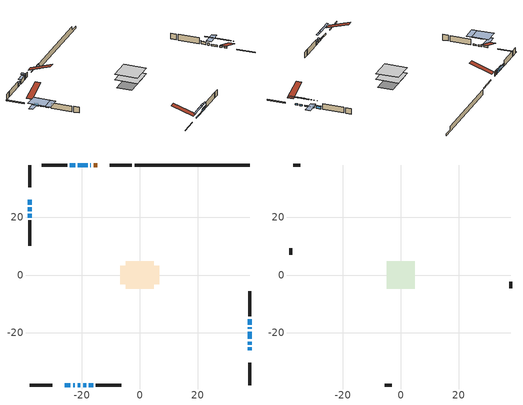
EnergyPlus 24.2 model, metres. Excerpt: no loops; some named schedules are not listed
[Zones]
conditioned space
 floor adiabatic (AdiabaticFloorConstruction): -4.81,-4.81 -4.81,4.81 4.81,4.81 4.81,-4.81 z0.46
 floor foundation (Slab1 construction): -6.82,-3.12 -6.82,3.12 6.82,3.12 6.82,-3.12 z-1.87
 wall outside (RimJoist1 construction): -2.68,38 -10.4,38 / -38,-38 -30.27,-38 / -38,38 -38,30.27 / 38,-38 38,-30.27 z0.46:0.76
 wall outside (AdiabaticWallConstruction 1): -14.73,38 -15.92,38 z0.46:2.49
 wall outside (AdiabaticWallConstruction): -16.84,38 -17.05,38 z0.46:2.11; -38,25.94 -38,24.34 / 38,-17.12 38,-15.21 z0.46:1.58; -25.94,-38 -23.96,-38 / -23.03,-38 -22.4,-38 / -21.47,-38 -20.48,-38 / 38,-25.95 38,-24.95 / 38,-24.03 38,-23.03 / 38,-22.1 38,-19.56 z0.46:1.02; -38,23.42 -38,22.07 z0.46:1.07; 38,-18.63 38,-18.05 z0.46:1.4; -38,21.14 -38,19.84 z0.46:0.97; -19.55,-38 -18.56,-38 z0.46:1.53; -17.63,-38 -16.05,-38 / -22.26,38 -24.14,38 z0.46:1.55; -17.98,38 -21.33,38 z0.46:2.14
 wall outside (Wall1 construction): -25.07,38 -33.82,38 / -15.12,-38 -6.38,-38 / -38,18.91 -38,10.16 / 38,-14.28 38,-5.54 z0.46:2.9
 wall foundation (FoundationWall1 construction): -1.75,38,-1.87 -1.75,38,0.46 34.02,38,0.46 34.02,38,-1.05 38,38,-1.05 38,38,-1.87
 window (WindowConstruction 6): -16.84,38 -17.05,38 z0.46:2.11
 window (WindowConstruction 5): -38,25.94 -38,24.34 z0.46:1.58
 window (WindowConstruction 8): -25.94,-38 -23.96,-38 z0.46:1.02
 window (WindowConstruction 9): -23.03,-38 -22.4,-38 z0.46:1.02
 window (WindowConstruction 10): -21.47,-38 -20.48,-38 z0.46:1.02
 window (WindowConstruction 11): 38,-25.94 38,-24.95 z0.46:1.02
 window (WindowConstruction 12): 38,-24.02 38,-23.03 z0.46:1.02
 window (WindowConstruction 13): 38,-22.1 38,-19.56 z0.46:1.02
 window (WindowConstruction 14): -38,23.41 -38,22.07 z0.46:1.07
 window (WindowConstruction 7): 38,-18.63 38,-18.05 z0.46:1.4
 window (WindowConstruction 15): -38,21.14 -38,19.84 z0.46:0.97
 window (WindowConstruction): -19.55,-38 -18.56,-38 z0.46:1.53
 window (WindowConstruction 1): -17.63,-38 -16.05,-38 z0.46:1.55
 window (WindowConstruction 2): -17.98,38 -21.33,38 z0.46:2.14
 window (WindowConstruction 3): -22.26,38 -24.14,38 z0.46:1.55
 window (WindowConstruction 4): 38,-17.12 38,-15.21 z0.46:1.58
 door (Door): -14.73,38 -15.91,38 z0.46:2.49
 ceiling adiabatic (AdiabaticFloorConstruction): 4.81,-4.81 4.81,4.81 -4.81,4.81 -4.81,-4.81 z0.46
attic - vented
 floor to conditioned space (Floor1 construction Reversed): -4.81,-4.81 -4.81,4.81 4.81,4.81 4.81,-4.81 z2.9
 wall outside (Wall2 construction): -34.75,38 -37.07,38 / -5.45,-38 -3.13,-38 / -38,9.24 -38,6.92 / 38,-4.61 38,-2.29 z0.46:2.9
 roof outside (Roof1 construction): -13.8,38,2.9 -13.8,28.63,6.02 -11.33,28.63,6.02 -11.33,38,2.9; -26.87,-38,2.9 -26.87,-28.63,6.02 -29.34,-28.63,6.02 -29.34,-38,2.9; -38,26.87,2.9 -28.63,26.87,6.02 -28.63,29.34,6.02 -38,29.34,2.9; 38,-26.87,2.9 28.63,-26.87,6.02 28.63,-29.34,6.02 38,-29.34,2.9
shading: -17.51,38 -16.38,38 -16.38,39.68 -17.51,39.68 z2.57; -38,24.19 -38,26.09 -44.1,26.09 -44.1,24.19 z1.73; -21.06,-38 -28.84,-38 -28.84,-38.61 -21.06,-38.61 z3.92; -19.5,-38 -25.93,-38 -25.93,-38.61 -19.5,-38.61 z3.92; -17.58,-38 -24.37,-38 -24.37,-38.61 -17.58,-38.61 z3.92; 38,-22.05 38,-28.84 38.3,-28.84 38.3,-22.05 z3.92; 38,-20.13 38,-26.92 38.3,-26.92 38.3,-20.13 z3.92; 38,-16.66 38,-25 38.3,-25 38.3,-16.66 z3.92; -38,19.17 -38,26.31 -44.1,26.31 -44.1,19.17 z3.97; 38,-17.29 38,-19.39 44.1,-19.39 44.1,-17.29 z2.16; -38,16.94 -38,24.04 -44.1,24.04 -44.1,16.94 z3.87; -18.41,-38 -19.7,-38 -19.7,-38.61 -18.41,-38.61 z1.68; -15.9,-38 -17.78,-38 -17.78,-38.61 -15.9,-38.61 z1.7; -21.48,38 -17.83,38 -17.83,39.22 -21.48,39.22 z2.29; -24.29,38 -22.11,38 -22.11,38.61 -24.29,38.61 z1.7; 38,-15.06 38,-17.27 38.3,-17.27 38.3,-15.06 z1.73
[Building]
Building 1: Terrain=Suburbs
[Site:Location]
Edmonton Intl AP_AB: Latitude {deg}=53.31; Longitude {deg}=-113.58; Time Zone {hr}=-7; Elevation {m}=723; Keep Site Location Information=Yes
[Site:GroundTemperature:Shallow]
-1.56185, -3.61833, -3.78302, -2.80711, 1.11059, 5.01004, 8.39065, 10.5322, 10.7141, 8.97234, 5.67794, 1.89811
[Site:WaterMainsTemperature]
Calculation Method=Schedule; Temperature Schedule=mains temperature schedule
[Material] Roughness=Rough; Thermal Absorptance=0.9
Name | Thickness {m} | Conductivity {W/m-K} | Density {kg/m3} | Specific Heat {J/kg-K} | Solar Absorptance | Visible Absorptance
asphalt or fiberglass shingles | 0.00635 | 0.162714 | 1121.4 | 1465.45 | 0.4 | 0.4
ceiling loosefill ins | 0.169333 | 0.0480833 | 16.02 | 1046.75 | 0.7 | 0.7
ceiling stud and cavity | 0.1397 | 0.101845 | 65.682 | 1177.47 | 0.7 | 0.7
concrete 4.0 in. | 0.1016 | 1.803125 | 2242.8 | 837.4 | 0.7 | 0.7
concrete 8.0 in. | 0.2032 | 1.803125 | 2242.8 | 837.4 | 0.7 | 0.7
door material | 0.04445 | 0.053851 | 512.64 | 1214.23 | 0.7 | 0.7
exterior vertical ins | 0.0156385 | 0.029427 | 32.04 | 1214.23 | 0.7 | 0.7
floor covering | 0.0127 | 0.0433444 | 54.468 | 1339.84 | 0.6 | 0.6
floor rigid ins; wall rigid ins | 0.512978 | 0.029427 | 32.04 | 1214.23 | 0.7 | 0.7
floor stud and cavity | 0.1397 | 1.75129 | 37.0049 | 1207.88 | 0.7 | 0.7
furniture material conditioned space 1 | 0.1524 | 0.115458 | 640.8 | 1214.23 | 0.6 | 0.6
gypsum board | 0.0127 | 0.160291 | 801 | 837.4 | 0.6 | 0.6
gypsum board 1 | 0.0127 | 0.160291 | 801 | 837.4 | 0.7 | 0.7
osb sheathing 0.5 in. | 0.0127 | 0.115458 | 512.64 | 1214.23 | 0.7 | 0.7
osb sheathing 0.75 in. | 0.01905 | 0.115458 | 512.64 | 1214.23 | 0.7 | 0.7
osb sheathing 2.0 in. | 0.0508 | 0.115458 | 512.64 | 1214.23 | 0.7 | 0.7
rim joist stud and cavity | 0.0508 | 0.0312034 | 125.044 | 1163.47 | 0.6 | 0.6
wall stud and cavity | 0.1397 | 0.111587 | 139.0536 | 1170.24 | 0.7 | 0.7
wall stud and cavity 1 | 0.0889 | 6.1454 | 50.32683 | 1063.81 | 0.6 | 0.6
wall stud and cavity 2 | 0.0889 | 0.380278 | 52.3479 | 1209.89 | 0.7 | 0.7
wall stud and cavity 3 | 0.0889 | 0.391764 | 83.0341 | 1211.67 | 0.7 | 0.7
wood siding | 0.0254 | 0.102417 | 544.68 | 1172.36 | 0.4 | 0.4
wood siding 1 | 0.00254 | 0.102417 | 544.68 | 1172.36 | 0.4 | 0.4
wood siding 2; wood siding 3; wood siding 4 | 0.0254 | 0.102417 | 544.68 | 1172.36 | 0.7 | 0.7
[WindowMaterial:SimpleGlazingSystem]
Name | U-Factor {W/m2-K} | Solar Heat Gain Coefficient
WindowMaterial | 4.71899 | 0.65
WindowMaterial 1 | 4.301085 | 0.68
WindowMaterial 10 | 1.93449 | 0.33
WindowMaterial 11 | 1.96572 | 0.32
WindowMaterial 12 | 1.93279 | 0.34
WindowMaterial 13 | 1.990139 | 0.32
WindowMaterial 2 | 3.05249 | 0.67
WindowMaterial 3 | 4.181847 | 0.68
WindowMaterial 4 | 4.158 | 0.68
WindowMaterial 5 | 4.275534 | 0.68
WindowMaterial 6 | 2.02818 | 0.3
WindowMaterial 7 | 1.72838 | 0.4
WindowMaterial 8 | 2.012851 | 0.31
WindowMaterial 9 | 2.01058 | 0.3
[Construction]
AdiabaticFloorConstruction: floor stud and cavity, floor rigid ins, osb sheathing 0.75 in., floor covering
AdiabaticWallConstruction: wood siding 3, wall rigid ins, wall stud and cavity 2, gypsum board
AdiabaticWallConstruction 1: wood siding 4, wall rigid ins, wall stud and cavity 2, gypsum board
Door: door material
Floor1 construction Reversed: gypsum board, ceiling stud and cavity, ceiling loosefill ins
FoundationWall1 construction: concrete 8.0 in., gypsum board 1
furniture construction conditioned space 1: furniture material conditioned space 1
PartitionWallConstruction: gypsum board, wall stud and cavity 3, gypsum board
RimJoist1 construction: wood siding 2, osb sheathing 2.0 in., rim joist stud and cavity
Roof1 construction: asphalt or fiberglass shingles
Slab1 construction: concrete 4.0 in.
Wall1 construction: wood siding, osb sheathing 0.5 in., wall stud and cavity, gypsum board
Wall2 construction: wood siding 1, wall stud and cavity 1
WindowConstruction: WindowMaterial
WindowConstruction 1: WindowMaterial 1
WindowConstruction 10; WindowConstruction 12: WindowMaterial 10
WindowConstruction 11; WindowConstruction 8: WindowMaterial 8
WindowConstruction 13: WindowMaterial 11
WindowConstruction 14: WindowMaterial 12
WindowConstruction 15: WindowMaterial 13
WindowConstruction 2: WindowMaterial 2
WindowConstruction 3: WindowMaterial 3
WindowConstruction 4: WindowMaterial 4
WindowConstruction 5: WindowMaterial 5
WindowConstruction 6: WindowMaterial 6
WindowConstruction 7: WindowMaterial 7
WindowConstruction 9: WindowMaterial 9
[Zone] Multiplier=1; Part of Total Floor Area=Yes
Name | Volume {m3}
attic - vented | 46.8956
conditioned space | 450.5
[Space]
Name | Zone | Volume {m3}
attic - vented 1 | attic - vented | 46.8956
conditioned space 1 | conditioned space | 450.5
[ZoneInfiltration:EffectiveLeakageArea]
infil attic - vented 1: Zone or Space=attic - vented 1; Schedule=Always On Discrete; Effective Air Leakage Area {cm2}=3217.74; Stack Coefficient=0.000386711; Wind Coefficient=1.32866e-05
[ZoneMixing]
whole house fan mix: Zone or Space=attic - vented; Schedule=Always On Continuous; Design Flow Rate Calculation Method=Flow/Zone; Design Flow Rate {m3/s}=0; Source Zone or Space=conditioned space
[SurfaceProperty:ExposedFoundationPerimeter]
Slab1: Exposed Perimeter Calculation Method=TotalExposedPerimeter; Total Exposed Perimeter {m}=39.746
[InternalMass] Zone or ZoneList=conditioned space; Space or SpaceList=conditioned space 1
Name | Construction | Surface Area {m2}
furniture mass conditioned space 1 | furniture construction conditioned space 1 | 71.04
partition wall mass | PartitionWallConstruction | 177.6
[Lights]
interior lighting: Zone or ZoneList or Space or SpaceList=conditioned space 1; Schedule=interior lighting schedule; Design Level Calculation Method=LightingLevel; Lighting Level {W}=343.2; Return Air Fraction=0; Fraction Radiant=0.6; Fraction Visible=0.2; Fraction Replaceable=1
[People]
occupants: Zone or ZoneList or Space or SpaceList=conditioned space 1; Number of People Schedule=occupants schedule; Number of People Calculation Method=People; Number of People=3; Fraction Radiant=0.314171; Sensible Heat Fraction=0.56303; Activity Level Schedule=occupants activity schedule; Carbon Dioxide Generation Rate {m3/s-W}=0; Enable ASHRAE 55 Comfort Warnings=No; Mean Radiant Temperature Calculation Type=EnclosureAveraged
[ElectricEquipment] Zone or ZoneList or Space or SpaceList=conditioned space 1; Design Level Calculation Method=EquipmentLevel
Name | Schedule | Design Level {W} | Fraction Latent | Fraction Radiant | Fraction Lost
clothes dryer | clothes dryer schedule | 140.772 | 0.015 | 0.081 | 0.85
clothes washer | clothes washer schedule | 32.1985 | 0.03 | 0.162 | 0.7
cooking range | cooking range schedule | 215.147 | 0.08 | 0.432 | 0.2
dishwasher | dishwasher schedule | 66.8632 | 0.3 | 0.18 | 0.4
fridge | fridge schedule | 72.9452 | 0 | 0.6 | 0
mech vent house fan | mech vent house fan schedule | 0 | 0 | 0 | 1
mech vent house fan cfis | mech vent house fan cfis schedule | 0 | 0 | 0 | 0
misc plug loads | misc plug loads schedule | 494.7 | 0.045 | 0.513 | 0.1
whole house fan | Always On Discrete | 0 | 0 | 0 | 1
[OtherEquipment] Zone or ZoneList or Space or SpaceList=conditioned space 1; Design Level Calculation Method=EquipmentLevel
Name | Fuel Type | Schedule | Design Level {W} | Fraction Latent | Fraction Radiant | Fraction Lost
clothes dryer 1 | Electricity | clothes dryer schedule | 0 | 0.015 | 0.081 | 0.85
cooking range 1 | Electricity | cooking range schedule | 0 | 0.08 | 0.432 | 0.2
general water use latent | None | general water use schedule | 62.594 | 1 | 0 | 0
general water use sensible | None | general water use schedule | -61.6891 | 0 | 0.6 | 0
mech vent house fan latent load | None | Always On Discrete | 0 | 1 | 0 | 0
mech vent house fan sensible load | None | Always On Discrete | 0 | 0 | 0 | 0
water heater energy adjustment1 | NaturalGas | Always On Discrete | 0.01 | 0 | 0 | 1
[ZoneInfiltration:DesignFlowRate] Zone or ZoneList or Space or SpaceList=conditioned space 1; Schedule=Always On Discrete; Design Flow Rate Calculation Method=Flow/Zone; Design Flow Rate {m3/s}=0
infil flow; natural vent flow; whole house fan flow
[Foundation:Kiva]
Foundation Kiva 1: Initial Indoor Air Temperature {C}=18; Wall Height Above Grade {m}=0.460004; Wall Depth Below Slab {m}=0.2032; Custom Block Material Name 1=exterior vertical ins; Custom Block Depth 1 {m}=2.33001; Custom Block X Position 1 {m}=0.2159; Custom Block Z Position 1 {m}=0
[Foundation:Kiva:Settings]
Soil Conductivity {W/m-K}=0.849921; Soil Density {kg/m3}=1842.3; Soil Specific Heat {J/kg-K}=418.7; Ground Solar Absorptivity=0.9; Ground Thermal Absorptivity=0.9; Ground Surface Roughness {m}=0.03; Far-Field Width {m}=40; Deep-Ground Boundary Condition=ZeroFlux; Deep-Ground Depth {m}=40; Minimum Cell Dimension {m}=0.2; Maximum Cell Growth Coefficient=3; Simulation Timestep=Timestep
[Exterior:Lights]
exterior lighting: Schedule=exterior lighting schedule; Design Level {W}=75.6
[Schedule:Constant]
Name | Hourly Value
Always On Continuous; mech vent house fan schedule; mech vent house fan cfis schedule; Always On Discrete | 1
occupants activity schedule | 117.228
fridge schedule | 0
[Schedule:Day:Interval]
interior lighting schedule day: No, 01:00, 0.108182, 04:00, 0.0901515, 05:00, 0.0991667, 06:00, 0.162273, 07:00, 0.270455, 08:00, 0.342576, 10:00, 0.369621, 11:00, 0.351591, 12:00, 0.333561, 13:00, 0.324545, 14:00, 0.31553, 15:00, 0.333561, 16:00, 0.369621, 17:00, 0.450758, 18:00, 0.585985, 19:00, 0.775303, 20:00, 0.955606, 21:00, 0.991667, 22:00, 0.712197, 23:00, 0.360606, 24:00, 0.162273
interior lighting schedule default day: No, 24:00, 0
[Schedule:Week:Daily]
interior lighting schedule Week Rule - Jan1-Jan27: interior lighting schedule day, interior lighting schedule day, interior lighting schedule day, interior lighting schedule day, interior lighting schedule day, interior lighting schedule day, interior lighting schedule day, interior lighting schedule default day, interior lighting schedule default day, interior lighting schedule default day, interior lighting schedule default day, interior lighting schedule default day
interior lighting schedule Week Rule - Jan28-Feb3: interior lighting schedule day, interior lighting schedule day, interior lighting schedule day, interior lighting schedule day, interior lighting schedule day 1, interior lighting schedule day 1, interior lighting schedule day 1, interior lighting schedule default day, interior lighting schedule default day, interior lighting schedule default day, interior lighting schedule default day, interior lighting schedule default day
interior lighting schedule Week Rule - Feb4-Feb24: interior lighting schedule day 1, interior lighting schedule day 1, interior lighting schedule day 1, interior lighting schedule day 1, interior lighting schedule day 1, interior lighting schedule day 1, interior lighting schedule day 1, interior lighting schedule default day, interior lighting schedule default day, interior lighting schedule default day, interior lighting schedule default day, interior lighting schedule default day
interior lighting schedule Week Rule - Feb25-Mar3: interior lighting schedule day 1, interior lighting schedule day 1, interior lighting schedule day 1, interior lighting schedule day 1, interior lighting schedule day 2, interior lighting schedule day 2, interior lighting schedule day 2, interior lighting schedule default day, interior lighting schedule default day, interior lighting schedule default day, interior lighting schedule default day, interior lighting schedule default day
interior lighting schedule Week Rule - Mar4-Mar31: interior lighting schedule day 2, interior lighting schedule day 2, interior lighting schedule day 2, interior lighting schedule day 2, interior lighting schedule day 2, interior lighting schedule day 2, interior lighting schedule day 2, interior lighting schedule default day, interior lighting schedule default day, interior lighting schedule default day, interior lighting schedule default day, interior lighting schedule default day
interior lighting schedule Week Rule - Apr1-Apr28: interior lighting schedule day 3, interior lighting schedule day 3, interior lighting schedule day 3, interior lighting schedule day 3, interior lighting schedule day 3, interior lighting schedule day 3, interior lighting schedule day 3, interior lighting schedule default day, interior lighting schedule default day, interior lighting schedule default day, interior lighting schedule default day, interior lighting schedule default day
interior lighting schedule Week Rule - Apr29-May5: interior lighting schedule day 3, interior lighting schedule day 3, interior lighting schedule day 4, interior lighting schedule day 4, interior lighting schedule day 4, interior lighting schedule day 4, interior lighting schedule day 4, interior lighting schedule default day, interior lighting schedule default day, interior lighting schedule default day, interior lighting schedule default day, interior lighting schedule default day
interior lighting schedule Week Rule - May6-May26: interior lighting schedule day 4, interior lighting schedule day 4, interior lighting schedule day 4, interior lighting schedule day 4, interior lighting schedule day 4, interior lighting schedule day 4, interior lighting schedule day 4, interior lighting schedule default day, interior lighting schedule default day, interior lighting schedule default day, interior lighting schedule default day, interior lighting schedule default day
interior lighting schedule Week Rule - May27-Jun2: interior lighting schedule day 4, interior lighting schedule day 4, interior lighting schedule day 4, interior lighting schedule day 4, interior lighting schedule day 4, interior lighting schedule day 5, interior lighting schedule day 5, interior lighting schedule default day, interior lighting schedule default day, interior lighting schedule default day, interior lighting schedule default day, interior lighting schedule default day
interior lighting schedule Week Rule - Jun3-Jun30: interior lighting schedule day 5, interior lighting schedule day 5, interior lighting schedule day 5, interior lighting schedule day 5, interior lighting schedule day 5, interior lighting schedule day 5, interior lighting schedule day 5, interior lighting schedule default day, interior lighting schedule default day, interior lighting schedule default day, interior lighting schedule default day, interior lighting schedule default day
interior lighting schedule Week Rule - Jul1-Jul28: interior lighting schedule day 6, interior lighting schedule day 6, interior lighting schedule day 6, interior lighting schedule day 6, interior lighting schedule day 6, interior lighting schedule day 6, interior lighting schedule day 6, interior lighting schedule default day, interior lighting schedule default day, interior lighting schedule default day, interior lighting schedule default day, interior lighting schedule default day
interior lighting schedule Week Rule - Jul29-Aug4: interior lighting schedule day 6, interior lighting schedule day 6, interior lighting schedule day 6, interior lighting schedule day 7, interior lighting schedule day 7, interior lighting schedule day 7, interior lighting schedule day 7, interior lighting schedule default day, interior lighting schedule default day, interior lighting schedule default day, interior lighting schedule default day, interior lighting schedule default day
interior lighting schedule Week Rule - Aug5-Aug25: interior lighting schedule day 7, interior lighting schedule day 7, interior lighting schedule day 7, interior lighting schedule day 7, interior lighting schedule day 7, interior lighting schedule day 7, interior lighting schedule day 7, interior lighting schedule default day, interior lighting schedule default day, interior lighting schedule default day, interior lighting schedule default day, interior lighting schedule default day
interior lighting schedule Week Rule - Aug26-Sep1: interior lighting schedule day 7, interior lighting schedule day 7, interior lighting schedule day 7, interior lighting schedule day 7, interior lighting schedule day 7, interior lighting schedule day 7, interior lighting schedule day 8, interior lighting schedule default day, interior lighting schedule default day, interior lighting schedule default day, interior lighting schedule default day, interior lighting schedule default day
interior lighting schedule Week Rule - Sep2-Sep29: interior lighting schedule day 8, interior lighting schedule day 8, interior lighting schedule day 8, interior lighting schedule day 8, interior lighting schedule day 8, interior lighting schedule day 8, interior lighting schedule day 8, interior lighting schedule default day, interior lighting schedule default day, interior lighting schedule default day, interior lighting schedule default day, interior lighting schedule default day
interior lighting schedule Week Rule - Sep30-Oct6: interior lighting schedule day 8, interior lighting schedule day 9, interior lighting schedule day 9, interior lighting schedule day 9, interior lighting schedule day 9, interior lighting schedule day 9, interior lighting schedule day 9, interior lighting schedule default day, interior lighting schedule default day, interior lighting schedule default day, interior lighting schedule default day, interior lighting schedule default day
interior lighting schedule Week Rule - Oct7-Oct27: interior lighting schedule day 9, interior lighting schedule day 9, interior lighting schedule day 9, interior lighting schedule day 9, interior lighting schedule day 9, interior lighting schedule day 9, interior lighting schedule day 9, interior lighting schedule default day, interior lighting schedule default day, interior lighting schedule default day, interior lighting schedule default day, interior lighting schedule default day
interior lighting schedule Week Rule - Oct28-Nov3: interior lighting schedule day 9, interior lighting schedule day 9, interior lighting schedule day 9, interior lighting schedule day 9, interior lighting schedule day 10, interior lighting schedule day 10, interior lighting schedule day 10, interior lighting schedule default day, interior lighting schedule default day, interior lighting schedule default day, interior lighting schedule default day, interior lighting schedule default day
interior lighting schedule Week Rule - Nov4-Nov24: interior lighting schedule day 10, interior lighting schedule day 10, interior lighting schedule day 10, interior lighting schedule day 10, interior lighting schedule day 10, interior lighting schedule day 10, interior lighting schedule day 10, interior lighting schedule default day, interior lighting schedule default day, interior lighting schedule default day, interior lighting schedule default day, interior lighting schedule default day
interior lighting schedule Week Rule - Nov25-Dec1: interior lighting schedule day 10, interior lighting schedule day 10, interior lighting schedule day 10, interior lighting schedule day 10, interior lighting schedule day 10, interior lighting schedule day 10, interior lighting schedule day 11, interior lighting schedule default day, interior lighting schedule default day, interior lighting schedule default day, interior lighting schedule default day, interior lighting schedule default day
interior lighting schedule Week Rule - Dec2-Dec31: interior lighting schedule day 11, interior lighting schedule day 11, interior lighting schedule day 11, interior lighting schedule day 11, interior lighting schedule day 11, interior lighting schedule day 11, interior lighting schedule day 11, interior lighting schedule default day, interior lighting schedule default day, interior lighting schedule default day, interior lighting schedule default day, interior lighting schedule default day
occupants schedule Week Rule - Jan1-Dec31: occupants schedule day, occupants schedule day, occupants schedule day, occupants schedule day, occupants schedule day, occupants schedule day, occupants schedule day, occupants schedule default day, occupants schedule default day, occupants schedule default day, occupants schedule default day, occupants schedule default day
clothes dryer schedule Week Rule - Jan1-Dec31: clothes dryer schedule day, clothes dryer schedule day, clothes dryer schedule day, clothes dryer schedule day, clothes dryer schedule day, clothes dryer schedule day, clothes dryer schedule day, clothes dryer schedule default day, clothes dryer schedule default day, clothes dryer schedule default day, clothes dryer schedule default day, clothes dryer schedule default day
clothes washer schedule Week Rule - Jan1-Dec31: clothes washer schedule day, clothes washer schedule day, clothes washer schedule day, clothes washer schedule day, clothes washer schedule day, clothes washer schedule day, clothes washer schedule day, clothes washer schedule default day, clothes washer schedule default day, clothes washer schedule default day, clothes washer schedule default day, clothes washer schedule default day
cooking range schedule Week Rule - Jan1-Dec31: cooking range schedule day, cooking range schedule day, cooking range schedule day, cooking range schedule day, cooking range schedule day, cooking range schedule day, cooking range schedule day, cooking range schedule default day, cooking range schedule default day, cooking range schedule default day, cooking range schedule default day, cooking range schedule default day
dishwasher schedule Week Rule - Jan1-Dec31: dishwasher schedule day, dishwasher schedule day, dishwasher schedule day, dishwasher schedule day, dishwasher schedule day, dishwasher schedule day, dishwasher schedule day, dishwasher schedule default day, dishwasher schedule default day, dishwasher schedule default day, dishwasher schedule default day, dishwasher schedule default day
misc plug loads schedule Week Rule - Jan1-Dec31: misc plug loads schedule day, misc plug loads schedule day, misc plug loads schedule day, misc plug loads schedule day, misc plug loads schedule day, misc plug loads schedule day, misc plug loads schedule day, misc plug loads schedule default day, misc plug loads schedule default day, misc plug loads schedule default day, misc plug loads schedule default day, misc plug loads schedule default day
general water use schedule Week Rule - Jan1-Dec31: general water use schedule day, general water use schedule day, general water use schedule day, general water use schedule day, general water use schedule day, general water use schedule day, general water use schedule day, general water use schedule default day, general water use schedule default day, general water use schedule default day, general water use schedule default day, general water use schedule default day
exterior lighting schedule Week Rule - Jan1-Jan27: exterior lighting schedule day, exterior lighting schedule day, exterior lighting schedule day, exterior lighting schedule day, exterior lighting schedule day, exterior lighting schedule day, exterior lighting schedule day, exterior lighting schedule default day, exterior lighting schedule default day, exterior lighting schedule default day, exterior lighting schedule default day, exterior lighting schedule default day
exterior lighting schedule Week Rule - Jan28-Feb3: exterior lighting schedule day, exterior lighting schedule day, exterior lighting schedule day, exterior lighting schedule day, exterior lighting schedule day 1, exterior lighting schedule day 1, exterior lighting schedule day 1, exterior lighting schedule default day, exterior lighting schedule default day, exterior lighting schedule default day, exterior lighting schedule default day, exterior lighting schedule default day
exterior lighting schedule Week Rule - Feb4-Feb24: exterior lighting schedule day 1, exterior lighting schedule day 1, exterior lighting schedule day 1, exterior lighting schedule day 1, exterior lighting schedule day 1, exterior lighting schedule day 1, exterior lighting schedule day 1, exterior lighting schedule default day, exterior lighting schedule default day, exterior lighting schedule default day, exterior lighting schedule default day, exterior lighting schedule default day
exterior lighting schedule Week Rule - Feb25-Mar3: exterior lighting schedule day 1, exterior lighting schedule day 1, exterior lighting schedule day 1, exterior lighting schedule day 1, exterior lighting schedule day 2, exterior lighting schedule day 2, exterior lighting schedule day 2, exterior lighting schedule default day, exterior lighting schedule default day, exterior lighting schedule default day, exterior lighting schedule default day, exterior lighting schedule default day
exterior lighting schedule Week Rule - Mar4-Mar31: exterior lighting schedule day 2, exterior lighting schedule day 2, exterior lighting schedule day 2, exterior lighting schedule day 2, exterior lighting schedule day 2, exterior lighting schedule day 2, exterior lighting schedule day 2, exterior lighting schedule default day, exterior lighting schedule default day, exterior lighting schedule default day, exterior lighting schedule default day, exterior lighting schedule default day
exterior lighting schedule Week Rule - Apr1-Apr28: exterior lighting schedule day 3, exterior lighting schedule day 3, exterior lighting schedule day 3, exterior lighting schedule day 3, exterior lighting schedule day 3, exterior lighting schedule day 3, exterior lighting schedule day 3, exterior lighting schedule default day, exterior lighting schedule default day, exterior lighting schedule default day, exterior lighting schedule default day, exterior lighting schedule default day
exterior lighting schedule Week Rule - Apr29-May5: exterior lighting schedule day 3, exterior lighting schedule day 3, exterior lighting schedule day 4, exterior lighting schedule day 4, exterior lighting schedule day 4, exterior lighting schedule day 4, exterior lighting schedule day 4, exterior lighting schedule default day, exterior lighting schedule default day, exterior lighting schedule default day, exterior lighting schedule default day, exterior lighting schedule default day
exterior lighting schedule Week Rule - May6-May26: exterior lighting schedule day 4, exterior lighting schedule day 4, exterior lighting schedule day 4, exterior lighting schedule day 4, exterior lighting schedule day 4, exterior lighting schedule day 4, exterior lighting schedule day 4, exterior lighting schedule default day, exterior lighting schedule default day, exterior lighting schedule default day, exterior lighting schedule default day, exterior lighting schedule default day
exterior lighting schedule Week Rule - May27-Jun2: exterior lighting schedule day 4, exterior lighting schedule day 4, exterior lighting schedule day 4, exterior lighting schedule day 4, exterior lighting schedule day 4, exterior lighting schedule day 5, exterior lighting schedule day 5, exterior lighting schedule default day, exterior lighting schedule default day, exterior lighting schedule default day, exterior lighting schedule default day, exterior lighting schedule default day
exterior lighting schedule Week Rule - Jun3-Jun30: exterior lighting schedule day 5, exterior lighting schedule day 5, exterior lighting schedule day 5, exterior lighting schedule day 5, exterior lighting schedule day 5, exterior lighting schedule day 5, exterior lighting schedule day 5, exterior lighting schedule default day, exterior lighting schedule default day, exterior lighting schedule default day, exterior lighting schedule default day, exterior lighting schedule default day
exterior lighting schedule Week Rule - Jul1-Jul28: exterior lighting schedule day 6, exterior lighting schedule day 6, exterior lighting schedule day 6, exterior lighting schedule day 6, exterior lighting schedule day 6, exterior lighting schedule day 6, exterior lighting schedule day 6, exterior lighting schedule default day, exterior lighting schedule default day, exterior lighting schedule default day, exterior lighting schedule default day, exterior lighting schedule default day
exterior lighting schedule Week Rule - Jul29-Aug4: exterior lighting schedule day 6, exterior lighting schedule day 6, exterior lighting schedule day 6, exterior lighting schedule day 7, exterior lighting schedule day 7, exterior lighting schedule day 7, exterior lighting schedule day 7, exterior lighting schedule default day, exterior lighting schedule default day, exterior lighting schedule default day, exterior lighting schedule default day, exterior lighting schedule default day
exterior lighting schedule Week Rule - Aug5-Aug25: exterior lighting schedule day 7, exterior lighting schedule day 7, exterior lighting schedule day 7, exterior lighting schedule day 7, exterior lighting schedule day 7, exterior lighting schedule day 7, exterior lighting schedule day 7, exterior lighting schedule default day, exterior lighting schedule default day, exterior lighting schedule default day, exterior lighting schedule default day, exterior lighting schedule default day
exterior lighting schedule Week Rule - Aug26-Sep1: exterior lighting schedule day 7, exterior lighting schedule day 7, exterior lighting schedule day 7, exterior lighting schedule day 7, exterior lighting schedule day 7, exterior lighting schedule day 7, exterior lighting schedule day 8, exterior lighting schedule default day, exterior lighting schedule default day, exterior lighting schedule default day, exterior lighting schedule default day, exterior lighting schedule default day
exterior lighting schedule Week Rule - Sep2-Sep29: exterior lighting schedule day 8, exterior lighting schedule day 8, exterior lighting schedule day 8, exterior lighting schedule day 8, exterior lighting schedule day 8, exterior lighting schedule day 8, exterior lighting schedule day 8, exterior lighting schedule default day, exterior lighting schedule default day, exterior lighting schedule default day, exterior lighting schedule default day, exterior lighting schedule default day
exterior lighting schedule Week Rule - Sep30-Oct6: exterior lighting schedule day 8, exterior lighting schedule day 9, exterior lighting schedule day 9, exterior lighting schedule day 9, exterior lighting schedule day 9, exterior lighting schedule day 9, exterior lighting schedule day 9, exterior lighting schedule default day, exterior lighting schedule default day, exterior lighting schedule default day, exterior lighting schedule default day, exterior lighting schedule default day
exterior lighting schedule Week Rule - Oct7-Oct27: exterior lighting schedule day 9, exterior lighting schedule day 9, exterior lighting schedule day 9, exterior lighting schedule day 9, exterior lighting schedule day 9, exterior lighting schedule day 9, exterior lighting schedule day 9, exterior lighting schedule default day, exterior lighting schedule default day, exterior lighting schedule default day, exterior lighting schedule default day, exterior lighting schedule default day
exterior lighting schedule Week Rule - Oct28-Nov3: exterior lighting schedule day 9, exterior lighting schedule day 9, exterior lighting schedule day 9, exterior lighting schedule day 9, exterior lighting schedule day 10, exterior lighting schedule day 10, exterior lighting schedule day 10, exterior lighting schedule default day, exterior lighting schedule default day, exterior lighting schedule default day, exterior lighting schedule default day, exterior lighting schedule default day
exterior lighting schedule Week Rule - Nov4-Nov24: exterior lighting schedule day 10, exterior lighting schedule day 10, exterior lighting schedule day 10, exterior lighting schedule day 10, exterior lighting schedule day 10, exterior lighting schedule day 10, exterior lighting schedule day 10, exterior lighting schedule default day, exterior lighting schedule default day, exterior lighting schedule default day, exterior lighting schedule default day, exterior lighting schedule default day
exterior lighting schedule Week Rule - Nov25-Dec1: exterior lighting schedule day 10, exterior lighting schedule day 10, exterior lighting schedule day 10, exterior lighting schedule day 10, exterior lighting schedule day 10, exterior lighting schedule day 10, exterior lighting schedule day 11, exterior lighting schedule default day, exterior lighting schedule default day, exterior lighting schedule default day, exterior lighting schedule default day, exterior lighting schedule default day
exterior lighting schedule Week Rule - Dec2-Dec31: exterior lighting schedule day 11, exterior lighting schedule day 11, exterior lighting schedule day 11, exterior lighting schedule day 11, exterior lighting schedule day 11, exterior lighting schedule day 11, exterior lighting schedule day 11, exterior lighting schedule default day, exterior lighting schedule default day, exterior lighting schedule default day, exterior lighting schedule default day, exterior lighting schedule default day
[Schedule:Year]
interior lighting schedule: interior lighting schedule Week Rule - Jan1-Jan27, 1, 1, 1, 27, interior lighting schedule Week Rule - Jan28-Feb3, 1, 28, 2, 3, interior lighting schedule Week Rule - Feb4-Feb24, 2, 4, 2, 24, interior lighting schedule Week Rule - Feb25-Mar3, 2, 25, 3, 3, interior lighting schedule Week Rule - Mar4-Mar31, 3, 4, 3, 31, interior lighting schedule Week Rule - Apr1-Apr28, 4, 1, 4, 28, interior lighting schedule Week Rule - Apr29-May5, 4, 29, 5, 5, interior lighting schedule Week Rule - May6-May26, 5, 6, 5, 26, interior lighting schedule Week Rule - May27-Jun2, 5, 27, 6, 2, interior lighting schedule Week Rule - Jun3-Jun30, 6, 3, 6, 30, interior lighting schedule Week Rule - Jul1-Jul28, 7, 1, 7, 28, interior lighting schedule Week Rule - Jul29-Aug4, 7, 29, 8, 4, interior lighting schedule Week Rule - Aug5-Aug25, 8, 5, 8, 25, interior lighting schedule Week Rule - Aug26-Sep1, 8, 26, 9, 1, interior lighting schedule Week Rule - Sep2-Sep29, 9, 2, 9, 29, interior lighting schedule Week Rule - Sep30-Oct6, 9, 30, 10, 6, interior lighting schedule Week Rule - Oct7-Oct27, 10, 7, 10, 27, interior lighting schedule Week Rule - Oct28-Nov3, 10, 28, 11, 3, interior lighting schedule Week Rule - Nov4-Nov24, 11, 4, 11, 24, interior lighting schedule Week Rule - Nov25-Dec1, 11, 25, 12, 1, interior lighting schedule Week Rule - Dec2-Dec31, 12, 2, 12, 31
occupants schedule: occupants schedule Week Rule - Jan1-Dec31, 1, 1, 12, 31
clothes dryer schedule: clothes dryer schedule Week Rule - Jan1-Dec31, 1, 1, 12, 31
clothes washer schedule: clothes washer schedule Week Rule - Jan1-Dec31, 1, 1, 12, 31
cooking range schedule: cooking range schedule Week Rule - Jan1-Dec31, 1, 1, 12, 31
dishwasher schedule: dishwasher schedule Week Rule - Jan1-Dec31, 1, 1, 12, 31
misc plug loads schedule: misc plug loads schedule Week Rule - Jan1-Dec31, 1, 1, 12, 31
general water use schedule: general water use schedule Week Rule - Jan1-Dec31, 1, 1, 12, 31
exterior lighting schedule: exterior lighting schedule Week Rule - Jan1-Jan27, 1, 1, 1, 27, exterior lighting schedule Week Rule - Jan28-Feb3, 1, 28, 2, 3, exterior lighting schedule Week Rule - Feb4-Feb24, 2, 4, 2, 24, exterior lighting schedule Week Rule - Feb25-Mar3, 2, 25, 3, 3, exterior lighting schedule Week Rule - Mar4-Mar31, 3, 4, 3, 31, exterior lighting schedule Week Rule - Apr1-Apr28, 4, 1, 4, 28, exterior lighting schedule Week Rule - Apr29-May5, 4, 29, 5, 5, exterior lighting schedule Week Rule - May6-May26, 5, 6, 5, 26, exterior lighting schedule Week Rule - May27-Jun2, 5, 27, 6, 2, exterior lighting schedule Week Rule - Jun3-Jun30, 6, 3, 6, 30, exterior lighting schedule Week Rule - Jul1-Jul28, 7, 1, 7, 28, exterior lighting schedule Week Rule - Jul29-Aug4, 7, 29, 8, 4, exterior lighting schedule Week Rule - Aug5-Aug25, 8, 5, 8, 25, exterior lighting schedule Week Rule - Aug26-Sep1, 8, 26, 9, 1, exterior lighting schedule Week Rule - Sep2-Sep29, 9, 2, 9, 29, exterior lighting schedule Week Rule - Sep30-Oct6, 9, 30, 10, 6, exterior lighting schedule Week Rule - Oct7-Oct27, 10, 7, 10, 27, exterior lighting schedule Week Rule - Oct28-Nov3, 10, 28, 11, 3, exterior lighting schedule Week Rule - Nov4-Nov24, 11, 4, 11, 24, exterior lighting schedule Week Rule - Nov25-Dec1, 11, 25, 12, 1, exterior lighting schedule Week Rule - Dec2-Dec31, 12, 2, 12, 31
[Schedule:Compact]
mains temperature schedule: Through: 01/01, For: AllDays, Until: 24:00, 3.97167, Through: 01/02, For: AllDays, Until: 24:00, 3.90778, Through: 01/03, For: AllDays, Until: 24:00, 3.84556, Through: 01/04, For: AllDays, Until: 24:00, 3.78389, Through: 01/05, For: AllDays, Until: 24:00, 3.72278, Through: 01/06, For: AllDays, Until: 24:00, 3.66278, Through: 01/07, For: AllDays, Until: 24:00, 3.60389, Through: 01/08, For: AllDays, Until: 24:00, 3.54556, Through: 01/09, For: AllDays, Until: 24:00, 3.48833, Through: 01/10, For: AllDays, Until: 24:00, 3.43167, Through: 01/11, For: AllDays, Until: 24:00, 3.37611, Through: 01/12, For: AllDays, Until: 24:00, 3.32167, Through: 01/13, For: AllDays, Until: 24:00, 3.26833, Through: 01/14, For: AllDays, Until: 24:00, 3.21556, Through: 01/15, For: AllDays, Until: 24:00, 3.16444, Through: 01/16, For: AllDays, Until: 24:00, 3.11389, Through: 01/17, For: AllDays, Until: 24:00, 3.06444, Through: 01/18, For: AllDays, Until: 24:00, 3.01611, Through: 01/19, For: AllDays, Until: 24:00, 2.96889, Through: 01/20, For: AllDays, Until: 24:00, 2.92278, Through: 01/21, For: AllDays, Until: 24:00, 2.87722, Through: 01/22, For: AllDays, Until: 24:00, 2.83333, Through: 01/23, For: AllDays, Until: 24:00, 2.79056, Through: 01/24, For: AllDays, Until: 24:00, 2.74889, Through: 01/25, For: AllDays, Until: 24:00, 2.70833, Through: 01/26, For: AllDays, Until: 24:00, 2.66889, Through: 01/27, For: AllDays, Until: 24:00, 2.63056, Through: 01/28, For: AllDays, Until: 24:00, 2.59333, Through: 01/29, For: AllDays, Until: 24:00, 2.55778, Through: 01/30, For: AllDays, Until: 24:00, 2.52278, Through: 01/31, For: AllDays, Until: 24:00, 2.48944, Through: 02/01, For: AllDays, Until: 24:00, 2.45722, Through: 02/02, For: AllDays, Until: 24:00, 2.42611, Through: 02/03, For: AllDays, Until: 24:00, 2.39667, Through: 02/04, For: AllDays, Until: 24:00, 2.36833, Through: 02/05, For: AllDays, Until: 24:00, 2.34111, Through: 02/06, For: AllDays, Until: 24:00, 2.315, Through: 02/07, For: AllDays, Until: 24:00, 2.29056, Through: 02/08, For: AllDays, Until: 24:00, 2.26722, Through: 02/09, For: AllDays, Until: 24:00, 2.245, Through: 02/10, For: AllDays, Until: 24:00, 2.22444, Through: 02/11, For: AllDays, Until: 24:00, 2.20444, Through: 02/12, For: AllDays, Until: 24:00, 2.18667, Through: 02/13, For: AllDays, Until: 24:00, 2.17, Through: 02/14, For: AllDays, Until: 24:00, 2.15444, Through: 02/15, For: AllDays, Until: 24:00, 2.14, Through: 02/16, For: AllDays, Until: 24:00, 2.12722, Through: 02/17, For: AllDays, Until: 24:00, 2.11556, Through: 02/18, For: AllDays, Until: 24:00, 2.10556, Through: 02/19, For: AllDays, Until: 24:00, 2.09667, Through: 02/20, For: AllDays, Until: 24:00, 2.08889, Through: 02/21, For: AllDays, Until: 24:00, 2.08278, Through: 02/22, For: AllDays, Until: 24:00, 2.07833, Through: 02/23, For: AllDays, Until: 24:00, 2.07444, Through: 02/24, For: AllDays, Until: 24:00, 2.07278, Through: 02/25, For: AllDays, Until: 24:00, 2.07167, Through: 02/26, For: AllDays, Until: 24:00, 2.07222, Through: 02/27, For: AllDays, Until: 24:00, 2.07444, Through: 02/28, For: AllDays, Until: 24:00, 2.07778, Through: 03/01, For: AllDays, Until: 24:00, 2.08222, Through: 03/02, For: AllDays, Until: 24:00, 2.08833, Through: 03/03, For: AllDays, Until: 24:00, 2.09556, Through: 03/04, For: AllDays, Until: 24:00, 2.10444, Through: 03/05, For: AllDays, Until: 24:00, 2.11444, Through: 03/06, For: AllDays, Until: 24:00, 2.12556, Through: 03/07, For: AllDays, Until: 24:00, 2.13833, Through: 03/08, For: AllDays, Until: 24:00, 2.15278, Through: 03/09, For: AllDays, Until: 24:00, 2.16778, Through: 03/10, For: AllDays, Until: 24:00, 2.18444, Through: 03/11, For: AllDays, Until: 24:00, 2.20278, Through: 03/12, For: AllDays, Until: 24:00, 2.22167, Through: 03/13, For: AllDays, Until: 24:00, 2.24278, Through: 03/14, For: AllDays, Until: 24:00, 2.26444, Through: 03/15, For: AllDays, Until: 24:00, 2.28778, Through: 03/16, For: AllDays, Until: 24:00, 2.31222, Through: 03/17, For: AllDays, Until: 24:00, 2.33778, Through: 03/18, For: AllDays, Until: 24:00, 2.365, Through: 03/19, For: AllDays, Until: 24:00, 2.39333, Through: 03/20, For: AllDays, Until: 24:00, 2.42278, Through: 03/21, For: AllDays, Until: 24:00, 2.45389, Through: 03/22, For: AllDays, Until: 24:00, 2.48611, Through: 03/23, For: AllDays, Until: 24:00, 2.51889, Through: 03/24, For: AllDays, Until: 24:00, 2.55389, Through: 03/25, For: AllDays, Until: 24:00, 2.58944, Through: 03/26, For: AllDays, Until: 24:00, 2.62611, Through: 03/27, For: AllDays, Until: 24:00, 2.66444, Through: 03/28, For: AllDays, Until: 24:00, 2.70389, Through: 03/29, For: AllDays, Until: 24:00, 2.74389, Through: 03/30, For: AllDays, Until: 24:00, 2.78556, Through: 03/31, For: AllDays, Until: 24:00, 2.82833, Through: 04/01, For: AllDays, Until: 24:00, 2.87222, Through: 04/02, For: AllDays, Until: 24:00, 2.91722, Through: 04/03, For: AllDays, Until: 24:00, 2.96333, Through: 04/04, For: AllDays, Until: 24:00, 3.01056, Through: 04/05, For: AllDays, Until: 24:00, 3.05889, Through: 04/06, For: AllDays, Until: 24:00, 3.10833, Through: 04/07, For: AllDays, Until: 24:00, 3.15833, Through: 04/08, For: AllDays, Until: 24:00, 3.21, Through: 04/09, For: AllDays, Until: 24:00, 3.26222, Through: 04/10, For: AllDays, Until: 24:00, 3.31556, Through: 04/11, For: AllDays, Until: 24:00, 3.37, Through: 04/12, For: AllDays, Until: 24:00, 3.42556, Through: 04/13, For: AllDays, Until: 24:00, 3.48167, Through: 04/14, For: AllDays, Until: 24:00, 3.53889, Through: 04/15, For: AllDays, Until: 24:00, 3.59722, Through: 04/16, For: AllDays, Until: 24:00, 3.65611, Through: 04/17, For: AllDays, Until: 24:00, 3.71611, Through: 04/18, For: AllDays, Until: 24:00, 3.77667, Through: 04/19, For: AllDays, Until: 24:00, 3.83833, Through: 04/20, For: AllDays, Until: 24:00, 3.90111, Through: 04/21, For: AllDays, Until: 24:00, 3.96444, Through: 04/22, For: AllDays, Until: 24:00, 4.02833, Through: 04/23, For: AllDays, Until: 24:00, 4.09333, Through: 04/24, For: AllDays, Until: 24:00, 4.15889, Through: 04/25, For: AllDays, Until: 24:00, 4.225, Through: 04/26, For: AllDays, Until: 24:00, 4.29222, Through: 04/27, For: AllDays, Until: 24:00, 4.36, Through: 04/28, For: AllDays, Until: 24:00, 4.42833, Through: 04/29, For: AllDays, Until: 24:00, 4.49722, Through: 04/30, For: AllDays, Until: 24:00, 4.56667, Through: 05/01, For: AllDays, Until: 24:00, 4.63722, Through: 05/02, For: AllDays, Until: 24:00, 4.70833, Through: 05/03, For: AllDays, Until: 24:00, 4.77944, Through: 05/04, For: AllDays, Until: 24:00, 4.85167, Through: 05/05, For: AllDays, Until: 24:00, 4.92389, Through: 05/06, For: AllDays, Until: 24:00, 4.99722, Through: 05/07, For: AllDays, Until: 24:00, 5.07056, Through: 05/08, For: AllDays, Until: 24:00, 5.145, Through: 05/09, For: AllDays, Until: 24:00, 5.21944, Through: 05/10, For: AllDays, Until: 24:00, 5.29389, Through: 05/11, For: AllDays, Until: 24:00, 5.36944, Through: 05/12, For: AllDays, Until: 24:00, 5.445, Through: 05/13, For: AllDays, Until: 24:00, 5.52111, Through: 05/14, For: AllDays, Until: 24:00, 5.59722, Through: 05/15, For: AllDays, Until: 24:00, 5.67389, Through: 05/16, For: AllDays, Until: 24:00, 5.75056, Through: 05/17, For: AllDays, Until: 24:00, 5.82778, Through: 05/18, For: AllDays, Until: 24:00, 5.90556, Through: 05/19, For: AllDays, Until: 24:00, 5.98278, Through: 05/20, For: AllDays, Until: 24:00, 6.06056, Through: 05/21, For: AllDays, Until: 24:00, 6.13889, Through: 05/22, For: AllDays, Until: 24:00, 6.21667, Through: 05/23, For: AllDays, Until: 24:00, 6.295, Through: 05/24, For: AllDays, Until: 24:00, 6.37333, Through: 05/25, For: AllDays, Until: 24:00, 6.45222, Through: 05/26, For: AllDays, Until: 24:00, 6.53056, Through: 05/27, For: AllDays, Until: 24:00, 6.60889, Through: 05/28, For: AllDays, Until: 24:00, 6.68778, Through: 05/29, For: AllDays, Until: 24:00, 6.76611, Through: 05/30, For: AllDays, Until: 24:00, 6.84444, Through: 05/31, For: AllDays, Until: 24:00, 6.92278, Through: 06/01, For: AllDays, Until: 24:00, 7.00111, Through: 06/02, For: AllDays, Until: 24:00, 7.07944, Through: 06/03, For: AllDays, Until: 24:00, 7.15778, Through: 06/04, For: AllDays, Until: 24:00, 7.23556, Through: 06/05, For: AllDays, Until: 24:00, 7.31333, Through: 06/06, For: AllDays, Until: 24:00, 7.39056, Through: 06/07, For: AllDays, Until: 24:00, 7.46833, Through: 06/08, For: AllDays, Until: 24:00, 7.545, Through: 06/09, For: AllDays, Until: 24:00, 7.62222, Through: 06/10, For: AllDays, Until: 24:00, 7.69833, Through: 06/11, For: AllDays, Until: 24:00, 7.775, Through: 06/12, For: AllDays, Until: 24:00, 7.85056, Through: 06/13, For: AllDays, Until: 24:00, 7.92611, Through: 06/14, For: AllDays, Until: 24:00, 8.00111, Through: 06/15, For: AllDays, Until: 24:00, 8.07611, Through: 06/16, For: AllDays, Until: 24:00, 8.15056, Through: 06/17, For: AllDays, Until: 24:00, 8.22389, Through: 06/18, For: AllDays, Until: 24:00, 8.29778, Through: 06/19, For: AllDays, Until: 24:00, 8.37056, Through: 06/20, For: AllDays, Until: 24:00, 8.44278, Through: 06/21, For: AllDays, Until: 24:00, 8.51444, Through: 06/22, For: AllDays, Until: 24:00, 8.58611, Through: 06/23, For: AllDays, Until: 24:00, 8.65667, Through: 06/24, For: AllDays, Until: 24:00, 8.72667, Through: 06/25, For: AllDays, Until: 24:00, 8.79611, Through: 06/26, For: AllDays, Until: 24:00, 8.865, Through: 06/27, For: AllDays, Until: 24:00, 8.93333, Through: 06/28, For: AllDays, Until: 24:00, 9.00056, Through: 06/29, For: AllDays, Until: 24:00, 9.06778, Through: 06/30, For: AllDays, Until: 24:00, 9.13333, Through: 07/01, For: AllDays, Until: 24:00, 9.19889, Through: 07/02, For: AllDays, Until: 24:00, 9.26333, Through: 07/03, For: AllDays, Until: 24:00, 9.32722, Through: 07/04, For: AllDays, Until: 24:00, 9.39056, Through: 07/05, For: AllDays, Until: 24:00, 9.45278, Through: 07/06, For: AllDays, Until: 24:00, 9.51389, Through: 07/07, For: AllDays, Until: 24:00, 9.57444, Through: 07/08, For: AllDays, Until: 24:00, 9.63389, Through: 07/09, For: AllDays, Until: 24:00, 9.69278, Through: 07/10, For: AllDays, Until: 24:00, 9.75056, Through: 07/11, For: AllDays, Until: 24:00, 9.80778, Through: 07/12, For: AllDays, Until: 24:00, 9.86333, Through: 07/13, For: AllDays, Until: 24:00, 9.91833, Through: 07/14, For: AllDays, Until: 24:00, 9.97278, Through: 07/15, For: AllDays, Until: 24:00, 10.0256, Through: 07/16, For: AllDays, Until: 24:00, 10.0778, Through: 07/17, For: AllDays, Until: 24:00, 10.1289, Through: 07/18, For: AllDays, Until: 24:00, 10.1789, Through: 07/19, For: AllDays, Until: 24:00, 10.2278, Through: 07/20, For: AllDays, Until: 24:00, 10.2756, Through: 07/21, For: AllDays, Until: 24:00, 10.3222, Through: 07/22, For: AllDays, Until: 24:00, 10.3683, Through: 07/23, For: AllDays, Until: 24:00, 10.4128, Through: 07/24, For: AllDays, Until: 24:00, 10.4561, Through: 07/25, For: AllDays, Until: 24:00, 10.4989, Through: 07/26, For: AllDays, Until: 24:00, 10.54, Through: 07/27, For: AllDays, Until: 24:00, 10.58, Through: 07/28, For: AllDays, Until: 24:00, 10.6189, Through: 07/29, For: AllDays, Until: 24:00, 10.6567, Through: 07/30, For: AllDays, Until: 24:00, 10.6928, Through: 07/31, For: AllDays, Until: 24:00, 10.7283, Through: 08/01, For: AllDays, Until: 24:00, 10.7622, Through: 08/02, For: AllDays, Until: 24:00, 10.7956, Through: 08/03, For: AllDays, Until: 24:00, 10.8272, Through: 08/04, For: AllDays, Until: 24:00, 10.8572, Through: 08/05, For: AllDays, Until: 24:00, 10.8867, Through: 08/06, For: AllDays, Until: 24:00, 10.9144, Through: 08/07, For: AllDays, Until: 24:00, 10.9411, Through: 08/08, For: AllDays, Until: 24:00, 10.9667, Through: 08/09, For: AllDays, Until: 24:00, 10.9906, Through: 08/10, For: AllDays, Until: 24:00, 11.0133, Through: 08/11, For: AllDays, Until: 24:00, 11.035, Through: 08/12, For: AllDays, Until: 24:00, 11.055, Through: 08/13, For: AllDays, Until: 24:00, 11.0739, Through: 08/14, For: AllDays, Until: 24:00, 11.0917, Through: 08/15, For: AllDays, Until: 24:00, 11.1078, Through: 08/16, For: AllDays, Until: 24:00, 11.1228, Through: 08/17, For: AllDays, Until: 24:00, 11.1361, Through: 08/18, For: AllDays, Until: 24:00, 11.1483, Through: 08/19, For: AllDays, Until: 24:00, 11.1594, Through: 08/20, For: AllDays, Until: 24:00, 11.1689, Through: 08/21, For: AllDays, Until: 24:00, 11.1772, Through: 08/22, For: AllDays, Until: 24:00, 11.1844, Through: 08/23, For: AllDays, Until: 24:00, 11.19, Through: 08/24, For: AllDays, Until: 24:00, 11.1939, Through: 08/25, For: AllDays, Until: 24:00, 11.1967, Through: 08/26, For: AllDays, Until: 24:00, 11.1983, Through: 08/27, For: AllDays, Until: 24:00, 11.1983, Through: 08/28, For: AllDays, Until: 24:00, 11.1972, Through: 08/29, For: AllDays, Until: 24:00, 11.195, Through: 08/30, For: AllDays, Until: 24:00, 11.1911, Through: 08/31, For: AllDays, Until: 24:00, 11.1856, Through: 09/01, For: AllDays, Until: 24:00, 11.1789, Through: 09/02, For: AllDays, Until: 24:00, 11.1711, Through: 09/03, For: AllDays, Until: 24:00, 11.1617, Through: 09/04, For: AllDays, Until: 24:00, 11.1511, Through: 09/05, For: AllDays, Until: 24:00, 11.1394, Through: 09/06, For: AllDays, Until: 24:00, 11.1261, Through: 09/07, For: AllDays, Until: 24:00, 11.1111, Through: 09/08, For: AllDays, Until: 24:00, 11.0956, Through: 09/09, For: AllDays, Until: 24:00, 11.0778, Through: 09/10, For: AllDays, Until: 24:00, 11.0594, Through: 09/11, For: AllDays, Until: 24:00, 11.0394, Through: 09/12, For: AllDays, Until: 24:00, 11.0183, Through: 09/13, For: AllDays, Until: 24:00, 10.9961, Through: 09/14, For: AllDays, Until: 24:00, 10.9722, Through: 09/15, For: AllDays, Until: 24:00, 10.9472, Through: 09/16, For: AllDays, Until: 24:00, 10.9206, Through: 09/17, For: AllDays, Until: 24:00, 10.8928, Through: 09/18, For: AllDays, Until: 24:00, 10.8639, Through: 09/19, For: AllDays, Until: 24:00, 10.8339, Through: 09/20, For: AllDays, Until: 24:00, 10.8028, Through: 09/21, For: AllDays, Until: 24:00, 10.77, Through: 09/22, For: AllDays, Until: 24:00, 10.7361, Through: 09/23, For: AllDays, Until: 24:00, 10.7011, Through: 09/24, For: AllDays, Until: 24:00, 10.665, Through: 09/25, For: AllDays, Until: 24:00, 10.6272, Through: 09/26, For: AllDays, Until: 24:00, 10.5889, Through: 09/27, For: AllDays, Until: 24:00, 10.5489, Through: 09/28, For: AllDays, Until: 24:00, 10.5078, Through: 09/29, For: AllDays, Until: 24:00, 10.4661, Through: 09/30, For: AllDays, Until: 24:00, 10.4228, Through: 10/01, For: AllDays, Until: 24:00, 10.3783, Through: 10/02, For: AllDays, Until: 24:00, 10.3328, Through: 10/03, For: AllDays, Until: 24:00, 10.2861, Through: 10/04, For: AllDays, Until: 24:00, 10.2383, Through: 10/05, For: AllDays, Until: 24:00, 10.19, Through: 10/06, For: AllDays, Until: 24:00, 10.14, Through: 10/07, For: AllDays, Until: 24:00, 10.0894, Through: 10/08, For: AllDays, Until: 24:00, 10.0372, Through: 10/09, For: AllDays, Until: 24:00, 9.98444, Through: 10/10, For: AllDays, Until: 24:00, 9.93056, Through: 10/11, For: AllDays, Until: 24:00, 9.87611, Through: 10/12, For: AllDays, Until: 24:00, 9.82, Through: 10/13, For: AllDays, Until: 24:00, 9.76333, Through: 10/14, For: AllDays, Until: 24:00, 9.70611, Through: 10/15, For: AllDays, Until: 24:00, 9.64722, Through: 10/16, For: AllDays, Until: 24:00, 9.58778, Through: 10/17, For: AllDays, Until: 24:00, 9.52778, Through: 10/18, For: AllDays, Until: 24:00, 9.46667, Through: 10/19, For: AllDays, Until: 24:00, 9.40444, Through: 10/20, For: AllDays, Until: 24:00, 9.34167, Through: 10/21, For: AllDays, Until: 24:00, 9.27778, Through: 10/22, For: AllDays, Until: 24:00, 9.21333, Through: 10/23, For: AllDays, Until: 24:00, 9.14833, Through: 10/24, For: AllDays, Until: 24:00, 9.08222, Through: 10/25, For: AllDays, Until: 24:00, 9.01556, Through: 10/26, For: AllDays, Until: 24:00, 8.94833, Through: 10/27, For: AllDays, Until: 24:00, 8.88056, Through: 10/28, For: AllDays, Until: 24:00, 8.81167, Through: 10/29, For: AllDays, Until: 24:00, 8.74222, Through: 10/30, For: AllDays, Until: 24:00, 8.67222, Through: 10/31, For: AllDays, Until: 24:00, 8.60167, Through: 11/01, For: AllDays, Until: 24:00, 8.53056, Through: 11/02, For: AllDays, Until: 24:00, 8.45889, Through: 11/03, For: AllDays, Until: 24:00, 8.38667, Through: 11/04, For: AllDays, Until: 24:00, 8.31389, Through: 11/05, For: AllDays, Until: 24:00, 8.24056, Through: 11/06, For: AllDays, Until: 24:00, 8.16667, Through: 11/07, For: AllDays, Until: 24:00, 8.09278, Through: 11/08, For: AllDays, Until: 24:00, 8.01833, Through: 11/09, For: AllDays, Until: 24:00, 7.94278, Through: 11/10, For: AllDays, Until: 24:00, 7.86778, Through: 11/11, For: AllDays, Until: 24:00, 7.79167, Through: 11/12, For: AllDays, Until: 24:00, 7.71556, Through: 11/13, For: AllDays, Until: 24:00, 7.63944, Through: 11/14, For: AllDays, Until: 24:00, 7.56222, Through: 11/15, For: AllDays, Until: 24:00, 7.48556, Through: 11/16, For: AllDays, Until: 24:00, 7.40833, Through: 11/17, For: AllDays, Until: 24:00, 7.33056, Through: 11/18, For: AllDays, Until: 24:00, 7.25278, Through: 11/19, For: AllDays, Until: 24:00, 7.175, Through: 11/20, For: AllDays, Until: 24:00, 7.09722, Through: 11/21, For: AllDays, Until: 24:00, 7.01889, Through: 11/22, For: AllDays, Until: 24:00, 6.94056, Through: 11/23, For: AllDays, Until: 24:00, 6.86222, Through: 11/24, For: AllDays, Until: 24:00, 6.78389, Through: 11/25, For: AllDays, Until: 24:00, 6.705, Through: 11/26, For: AllDays, Until: 24:00, 6.62667, Through: 11/27, For: AllDays, Until: 24:00, 6.54833, Through: 11/28, For: AllDays, Until: 24:00, 6.46944, Through: 11/29, For: AllDays, Until: 24:00, 6.39111, Through: 11/30, For: AllDays, Until: 24:00, 6.31278, Through: 12/01, For: AllDays, Until: 24:00, 6.23444, Through: 12/02, For: AllDays, Until: 24:00, 6.15611, Through: 12/03, For: AllDays, Until: 24:00, 6.07833, Through: 12/04, For: AllDays, Until: 24:00, 6.00056, Through: 12/05, For: AllDays, Until: 24:00, 5.92278, Through: 12/06, For: AllDays, Until: 24:00, 5.84556, Through: 12/07, For: AllDays, Until: 24:00, 5.76833, Through: 12/08, For: AllDays, Until: 24:00, 5.69111, Through: 12/09, For: AllDays, Until: 24:00, 5.61444, Through: 12/10, For: AllDays, Until: 24:00, 5.53778, Through: 12/11, For: AllDays, Until: 24:00, 5.46222, Through: 12/12, For: AllDays, Until: 24:00, 5.38611, Through: 12/13, For: AllDays, Until: 24:00, 5.31111, Through: 12/14, For: AllDays, Until: 24:00, 5.23611, Through: 12/15, For: AllDays, Until: 24:00, 5.16167, Through: 12/16, For: AllDays, Until: 24:00, 5.08722, Through: 12/17, For: AllDays, Until: 24:00, 5.01389, Through: 12/18, For: AllDays, Until: 24:00, 4.94056, Through: 12/19, For: AllDays, Until: 24:00, 4.86778, Through: 12/20, For: AllDays, Until: 24:00, 4.79556, Through: 12/21, For: AllDays, Until: 24:00, 4.72389, Through: 12/22, For: AllDays, Until: 24:00, 4.65333, Through: 12/23, For: AllDays, Until: 24:00, 4.58278, Through: 12/24, For: AllDays, Until: 24:00, 4.51278, Through: 12/25, For: AllDays, Until: 24:00, 4.44389, Through: 12/26, For: AllDays, Until: 24:00, 4.375, Through: 12/27, For: AllDays, Until: 24:00, 4.30722, Through: 12/28, For: AllDays, Until: 24:00, 4.24, Through: 12/29, For: AllDays, Until: 24:00, 4.17333, Through: 12/30, For: AllDays, Until: 24:00, 4.10778, Through: 12/31, For: AllDays, Until: 24:00, 4.04278
